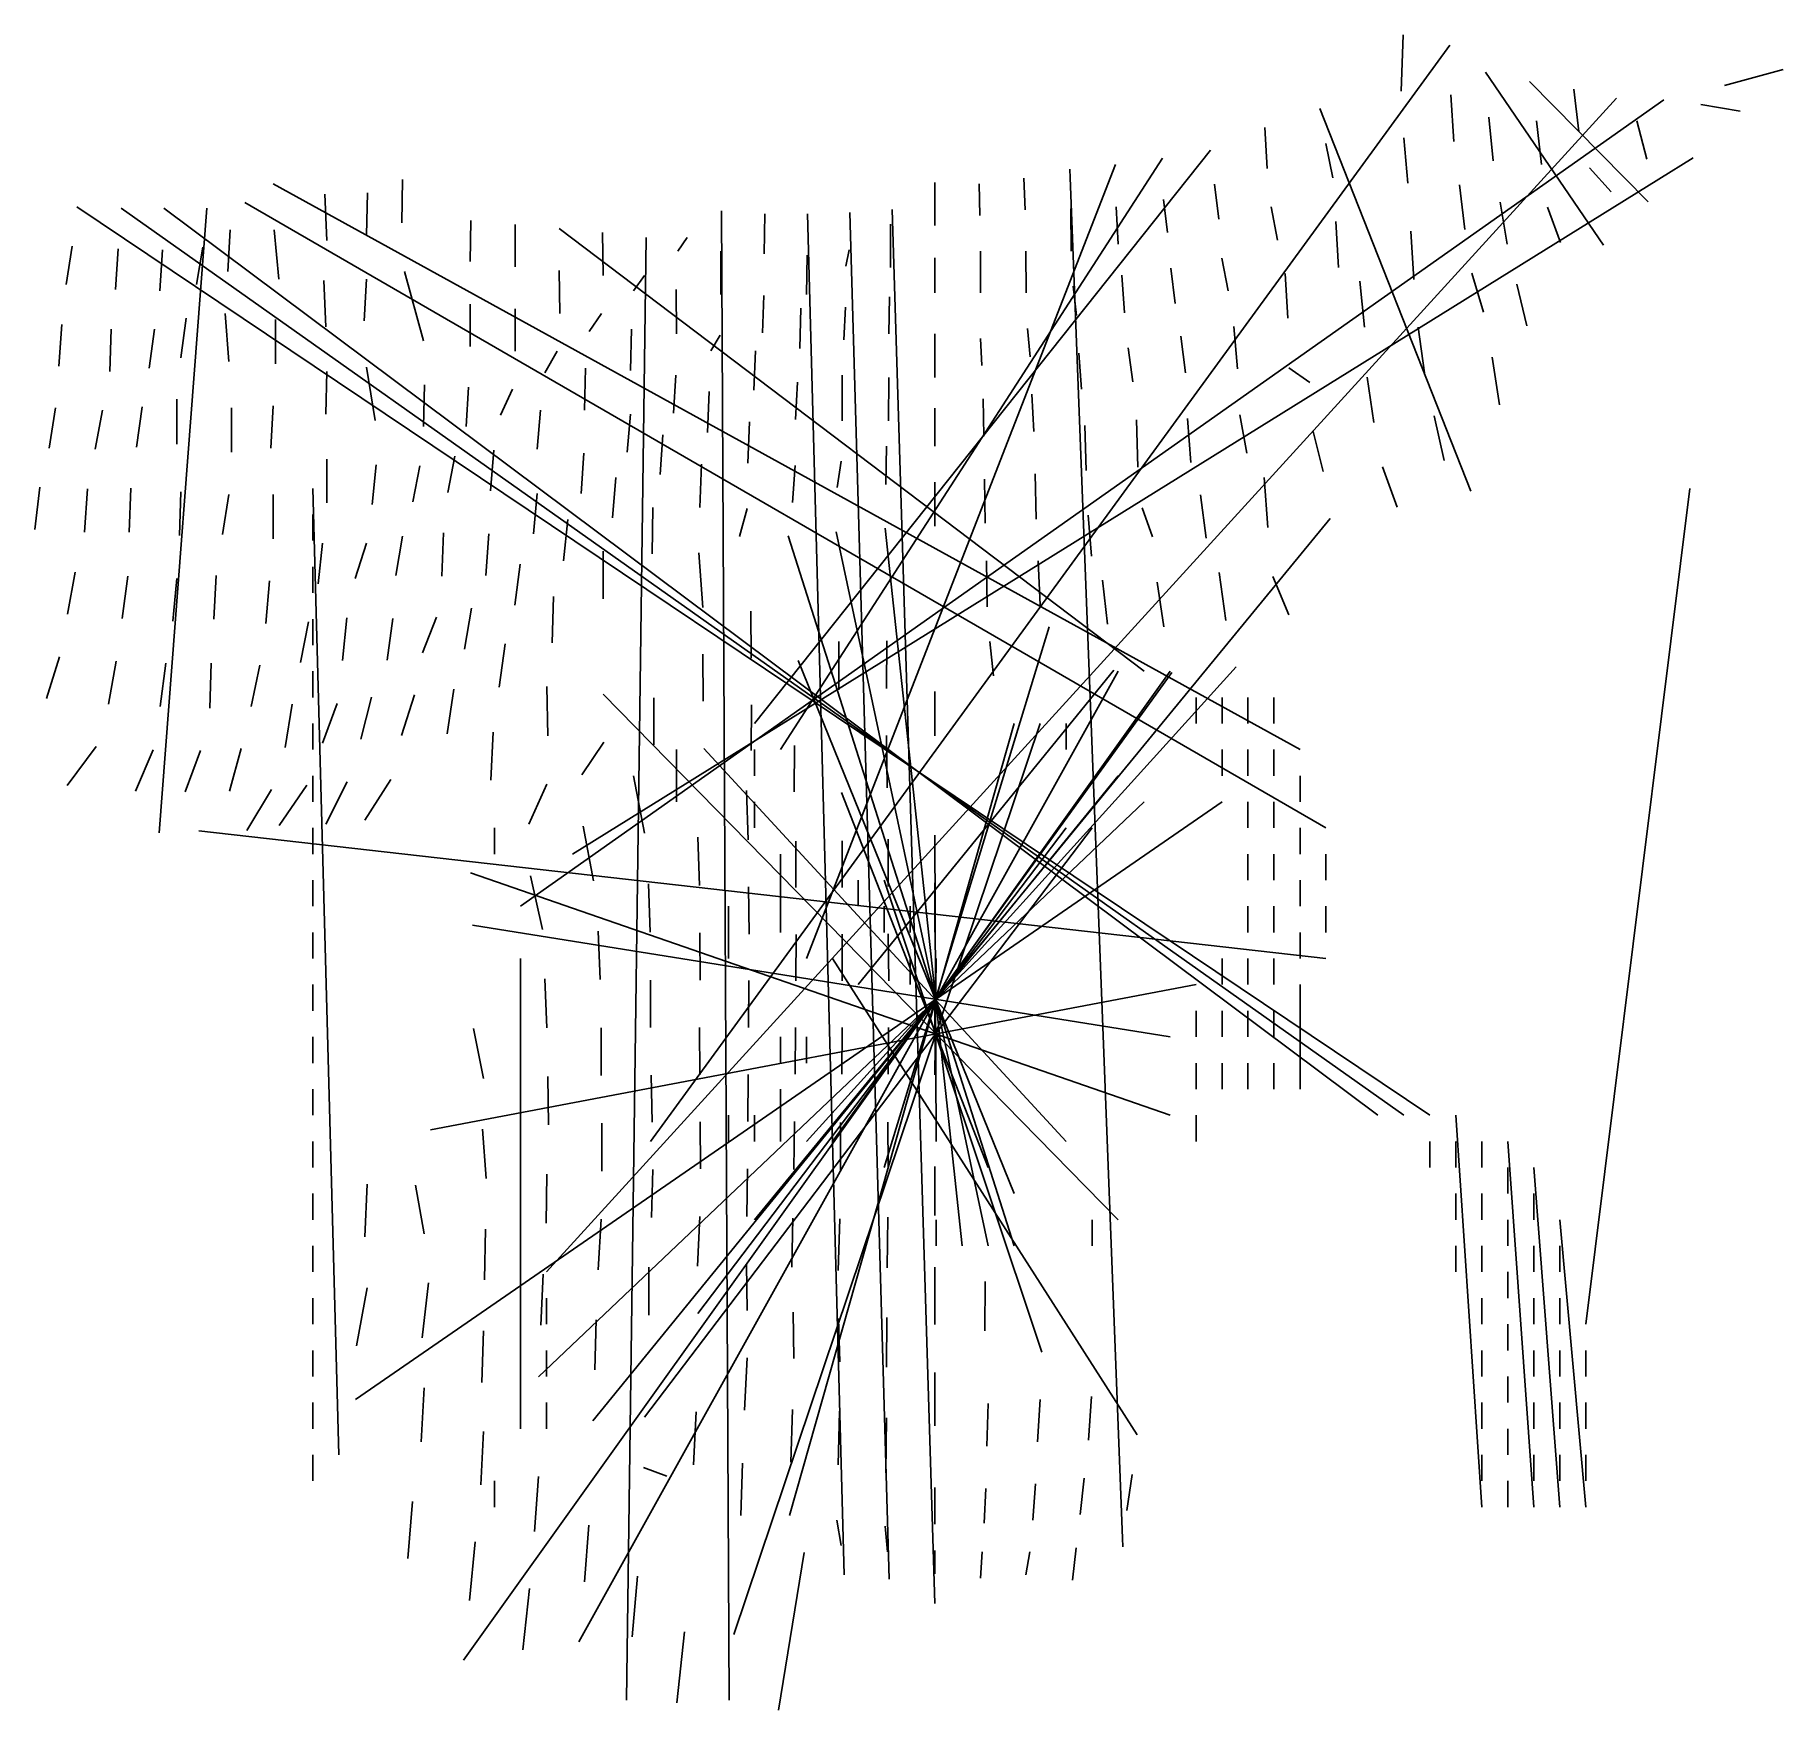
# Model space of a CAD drawing. Extents: x -111 to 119, y -91 to 129.
import ezdxf

# ---------------------------------------------------------------- set-up
doc = ezdxf.new("R2010")
doc.units = 0
doc.layers.get('0').update_dxf_attribs({"linetype": 'CONTINUOUS'})

msp = doc.modelspace()

# ---------------------------------------------------------------- linework, layer by layer
for p, q in [((68.68, 121.72, -303.47), (68.94, 129.11, -304.88)), ((75.07, 127.78, -301.48), (-30.01, -16.39, 204.59)), ((79.76, 124.2, -292.15), (95.3, 101.47, -329.44)), ((118.9, 124.56, -312.09), (111.21, 122.48, -288.12)), ((85.56, 122.97, -289.01), (101.17, 107.17, -323.95)), ((92.07, 116.42, -289.11), (91.41, 122, -286.56)), ((103.21, 120.58, -283.01), (-47.09, 14.52, 204.84)), ((96.99, 120.81, -283.53), (-43.68, -33.56, 204.79)), ((75.63, 115.11, -304.27), (75.21, 121.22, -302.17)), ((113.28, 119.07, -316.46), (108.09, 119.98, -299.24)), ((58, 119.42, -279.28), (77.87, 69.1, -354.26)), ((80.79, 112.54, -296.8), (80.2, 118.29, -294.13)), ((87.14, 112.09, -295.56), (86.5, 117.82, -292.91)), ((101, 112.77, -297.78), (99.68, 117.82, -293.11)), ((51.08, 111.55, -275.01), (50.76, 116.94, -272.68)), ((69.58, 109.61, -308.45), (69.06, 115.59, -305.58)), ((-40.26, 21.39, 204.74), (107.07, 112.94, -319.39)), ((43.61, 113.94, -264.68), (-16.35, 38.57, 204.38)), ((37.3, 112.9, -261.87), (-12.93, 35.13, 204.33)), ((59.71, 110.3, -289.91), (58.79, 114.82, -284.2)), ((31.14, 112.08, -259.64), (-9.52, 7.65, 204.28)), ((25.11, 111.48, -257.96), (32.08, -69.69, -271.25)), ((96.3, 108.47, -305.29), (93.44, 111.64, -294.33)), ((-79.64, 109.51, -251.23), (55.39, 35.13, 203.31)), ((-72.56, 102.06, -246.84), (-72.84, 108.18, -247.82)), ((-67.37, 102.77, -248.9), (-67.24, 108.36, -248.4)), ((-62.73, 104.41, -253.52), (-62.6, 110.09, -253.01)), ((7.39, 104.04, -253.55), (7.39, 109.71, -253.04)), ((13.29, 105.35, -257.26), (13.19, 109.51, -252.62)), ((19.27, 106.11, -259.46), (19.08, 110.29, -254.75)), ((44.7, 104.88, -273.75), (44.14, 109.47, -269.15)), ((77.08, 103.54, -311.46), (76.35, 109.38, -307.83)), ((-105.46, 106.5, -242.95), (72.47, -12.95, 203.05)), ((-99.63, 106.32, -242.55), (69.05, -12.95, 203.1)), ((-88.37, 106.32, -242.72), (-94.63, 24.18, -279.42)), ((-94, 106.32, -242.64), (65.63, -12.95, 203.15)), ((-83.36, 107.06, -244.72), (58.8, 24.83, 203.26)), ((-20.67, 105.96, -242.79), (-19.65, -89.86, -299.37)), ((-3.81, 105.78, -242.57), (1.37, -73.95, -262.96)), ((1.77, 106.14, -243.6), (7.39, -77.17, -252.53)), ((25.3, 100.69, -261.15), (25.24, 106.3, -260.08)), ((31.49, 101.61, -263.95), (31.23, 106.5, -260.7)), ((37.96, 103.12, -268.49), (37.46, 107.47, -263.5)), ((52.45, 102.1, -284.72), (51.59, 106.49, -278.59)), ((82.62, 101.6, -305.08), (81.69, 107.14, -300.89)), ((89.63, 101.81, -305.89), (87.95, 106.48, -298.93)), ((-85.6, 98.02, -251.64), (-85.28, 103.49, -250.63)), ((-78.88, 96.99, -248.72), (-79.48, 103.49, -250.72)), ((-53.73, 99.3, -239.47), (-53.63, 104.71, -239.01)), ((-47.8, 98.63, -237.71), (-47.8, 104.18, -237.71)), ((-42.03, 103.66, -236.43), (34.89, 45.44, 203.62)), ((-15.06, 100.31, -242.87), (-14.98, 105.6, -241.93)), ((-9.39, 105.6, -242.01), (-4.55, -73.41, -260.7)), ((1.55, 98.54, -254.49), (1.56, 104.23, -253.97)), ((60.44, 98.52, -294.49), (60.12, 104.56, -292.51)), ((-106.83, 96.31, -246.32), (-106.04, 101.35, -244.38)), ((-89.7, 96.31, -246.58), (-88.86, 101.18, -244.16)), ((-36.24, 97.48, -234.71), (-36.32, 103.14, -235.16)), ((-30.6, 102.46, -233.46), (-33.16, -89.86, -299.17)), ((-26.4, 100.66, -243.65), (-25.17, 102.46, -233.54)), ((70.37, 96.94, -312.83), (69.98, 103.32, -310.63)), ((-100.37, 95.65, -244.47), (-100, 101, -243.51)), ((-94.52, 95.48, -244.07), (-94.17, 100.83, -243.12)), ((-20.77, 94.99, -243.74), (-20.77, 100.66, -243.74)), ((-9.5, 94.99, -243.91), (-9.42, 100.14, -242.48)), ((-4.32, 98.71, -254.91), (-3.89, 100.83, -244.47)), ((7.39, 95.2, -262.5), (7.39, 99.78, -258.22)), ((13.39, 95.2, -262.59), (13.36, 100.69, -260.97)), ((19.4, 95.2, -262.68), (19.33, 100.69, -261.06)), ((45.94, 95.44, -284), (45.13, 99.76, -277.29)), ((-72.7, 90.73, -247.33), (-72.98, 96.82, -248.31)), ((-67.64, 91.53, -249.89), (-67.37, 96.99, -248.9)), ((-59.85, 88.87, -241.72), (-62.36, 98.02, -251.99)), ((-41.95, 92.46, -235.98), (-42.03, 98.14, -236.43)), ((-32.24, 95.48, -245.01), (-30.79, 97.48, -234.79)), ((32.31, 92.55, -274.15), (31.98, 97.52, -270.1)), ((38.96, 93.79, -278.4), (38.42, 98.44, -273.07)), ((53.81, 91.85, -294.4), (53.44, 97.73, -291.76)), ((63.85, 90.67, -315.71), (63.26, 96.73, -311.99)), ((79.52, 92.66, -323.62), (77.98, 97.77, -315.93)), ((-26.58, 89.79, -245.09), (-26.64, 95.65, -245.58)), ((-15.29, 89.95, -245.75), (-15.1, 94.83, -243.35)), ((1.34, 89.82, -264.6), (1.42, 94.68, -260.79)), ((26.01, 92.2, -272.89), (25.56, 96.08, -265.51)), ((85.2, 90.87, -316.79), (83.89, 96.32, -310.84)), ((-85.44, 86.18, -251.14), (-85.93, 92.5, -252.66)), ((-53.73, 88.12, -239.47), (-53.73, 93.71, -239.47)), ((-47.8, 87.53, -237.71), (-47.8, 93.08, -237.71)), ((-38.06, 90.1, -245.89), (-36.46, 92.46, -236.06)), ((-10.36, 87.88, -257.95), (-10.23, 93.16, -255.86)), ((-4.6, 89, -261.78), (-4.38, 93.33, -256.47)), ((-107.83, 85.57, -248.79), (-107.43, 91.05, -247.8)), ((-101.12, 84.83, -246.41), (-100.93, 90.41, -245.92)), ((-95.95, 85.27, -247.97), (-95.23, 90.41, -246.01)), ((-91.77, 86.63, -252.57), (-91.07, 91.85, -250.55)), ((-79.33, 85.87, -250.22), (-79.33, 91.69, -250.22)), ((-32.65, 84.98, -247.93), (-32.52, 90.41, -246.95)), ((7.39, 84.05, -265.8), (7.39, 89.82, -264.69)), ((19.92, 86.77, -275.73), (19.57, 90.49, -267.09)), ((47.18, 85.18, -294.3), (46.7, 90.75, -290.36)), ((71.74, 84.66, -320.4), (70.91, 90.67, -315.82)), ((-43.92, 84.68, -246.78), (-42.28, 87.53, -237.79)), ((-22.09, 87.57, -256.73), (-20.87, 89.64, -244.7)), ((-16.41, 82.38, -259.45), (-16.19, 87.57, -256.82)), ((13.57, 85.63, -271.54), (13.39, 89.17, -262.59)), ((33.39, 83.5, -287.59), (32.79, 87.95, -280.12)), ((40.34, 84.67, -292.22), (39.7, 89.5, -285.79)), ((-66.21, 78.4, -244.5), (-67.37, 85.42, -248.9)), ((-38.7, 79.78, -249.83), (-38.54, 85.27, -248.83)), ((26.66, 82.52, -283.71), (26.29, 87.27, -277.61)), ((56.69, 83.39, -314.86), (53.9, 85.35, -295.06)), ((81.64, 80.45, -334.15), (80.65, 86.74, -329.22)), ((-72.7, 79.22, -247.33), (-72.56, 84.83, -246.84)), ((-59.85, 77.6, -241.72), (-59.74, 83.1, -241.25)), ((-54.25, 77.6, -241.81), (-53.94, 82.81, -240.4)), ((-26.99, 79.36, -248.51), (-26.7, 84.39, -246.06)), ((-10.96, 78.53, -267.76), (-10.69, 83.43, -263.32)), ((-4.82, 78.38, -267.29), (-4.8, 84.36, -266.73)), ((1.28, 78.38, -267.38), (1.32, 84.05, -265.7)), ((65.09, 78.15, -323.41), (64.22, 84.11, -317.99)), ((-92.3, 75.31, -254.11), (-92.3, 81.2, -254.11)), ((-49.72, 79.09, -247.18), (-48.17, 82.53, -239.55)), ((-22.52, 76.81, -260.97), (-22.3, 82.23, -258.83)), ((13.83, 76.36, -284.77), (13.71, 81.25, -278.62)), ((20.38, 76.96, -287.4), (20.13, 81.88, -281.15)), ((-109.06, 74.77, -251.8), (-108.24, 80.06, -249.79)), ((-103.04, 74.64, -251.38), (-102.07, 79.78, -248.87)), ((-97.6, 74.9, -252.49), (-96.86, 80.2, -250.46)), ((-85.11, 74.25, -250.13), (-85.11, 80.06, -250.13)), ((-79.95, 74.77, -252.24), (-79.64, 80.34, -251.23)), ((-44.92, 74.64, -252.25), (-44.46, 79.78, -249.74)), ((-33.08, 74.25, -250.91), (-32.65, 79.22, -247.93)), ((-17.21, 72.79, -269.36), (-16.98, 78.24, -266.54)), ((7.38, 75.03, -279.13), (7.38, 80.02, -273.77)), ((34.07, 72.28, -296.1), (33.91, 78.51, -294.1)), ((41.02, 72.87, -298.91), (40.61, 78.67, -294.86)), ((48.41, 74.09, -304.57), (47.5, 79.15, -296.97)), ((74.36, 73.14, -334.88), (73.03, 79.02, -327.49)), ((-28.76, 71.32, -263.05), (-28.37, 76.53, -259.81)), ((27.28, 71.84, -294), (27.08, 77.73, -290.71)), ((58.43, 71.68, -327.27), (57.11, 76.97, -317.88)), ((-56.66, 68.92, -252.59), (-55.76, 73.73, -248.57)), ((-51.04, 69.16, -253.7), (-50.63, 74.51, -251.66)), ((-39.11, 68.8, -252.34), (-38.78, 74.12, -250.33)), ((0.92, 70.01, -285.2), (1.04, 75.03, -279.03)), ((-72.56, 67.6, -246.84), (-72.56, 73.34, -246.84)), ((-66.6, 67.37, -245.95), (-66.09, 72.59, -244.02)), ((-61.26, 67.72, -247.5), (-60.32, 72.46, -243.62)), ((-23.53, 66.98, -270.99), (-23.3, 72.65, -268.7)), ((-11.34, 67.61, -274.08), (-10.99, 72.51, -268.32)), ((-5.47, 69.6, -283.23), (-4.96, 73.06, -270.69)), ((20.7, 65.44, -295.23), (20.56, 71.41, -291.92)), ((68.15, 67.02, -342.45), (66.25, 72.32, -330.63)), ((-110.95, 64.08, -256.45), (-110.31, 69.66, -254.88)), ((-104.43, 63.74, -254.97), (-104.03, 69.41, -253.94)), ((-98.54, 63.74, -255.06), (-98.35, 69.53, -254.54)), ((-91.94, 63.29, -253.08), (-91.77, 69.04, -252.57)), ((-71, -57.61, 205.2), (-74.42, 69.48, 205.25)), ((-35.02, 65.62, -264.61), (-34.56, 70.93, -261.33)), ((7.38, 64.52, -290.42), (7.38, 70.28, -286.57)), ((13.98, 64.91, -292.48), (13.91, 70.7, -288.58)), ((51.14, 64.35, -327.16), (50.66, 70.9, -323.19)), ((106.63, 69.48, 202.54), (92.96, -40.43, 202.74)), ((-86.27, 63.4, -253.68), (-85.44, 68.67, -251.14)), ((-79.64, 62.84, -251.23), (-79.64, 68.67, -251.23)), ((-45.39, 63.51, -254.82), (-44.92, 68.8, -252.25)), ((-29.79, 60.87, -271.47), (-29.72, 66.98, -270.89)), ((-18.32, 63.14, -283.04), (-17.3, 66.85, -270.51)), ((35.98, 63.09, -319.86), (34.62, 66.93, -302.96)), ((43.05, 62.95, -319.2), (42.3, 68.64, -311.68)), ((-74.42, 66.04, 205.25), (-74.42, 62.61, 205.25)), ((-41.44, 59.97, -266.74), (-40.9, 65.38, -263.42)), ((-16.35, -26.69, 204.38), (59.36, 65.51, -333.82)), ((27.98, 60.58, -305.68), (27.52, 65.97, -298.03)), ((-73.69, 56.91, -250.81), (-73.12, 62.29, -248.81)), ((-68.84, 57.62, -254.46), (-67.37, 62.29, -248.9)), ((-63.48, 58.03, -256.63), (-62.6, 63.18, -253.01)), ((-57.46, 57.93, -256.2), (-57.23, 63.63, -255.16)), ((-51.67, 58.03, -256.81), (-51.25, 63.51, -254.73)), ((17.81, -30.13, 203.87), (-11.93, 63.26, -283.76)), ((14.39, -30.13, 203.92), (-5.6, 63.76, -286.37)), ((10.98, -30.13, 203.97), (0.84, 64.27, -289.03)), ((-36.23, 54.96, -273.12), (-36.23, 61.22, -273.12)), ((-23.13, 53.83, -267.01), (-23.65, 60.99, -272.14)), ((14.27, 53.9, -306.9), (14.17, 59.96, -301.95)), ((21.23, 54.13, -308.44), (20.97, 59.96, -302.05)), ((-106.67, 52.95, -260.79), (-105.64, 58.45, -258.12)), ((-99.5, 52.37, -257.68), (-98.73, 57.93, -255.58)), ((-92.84, 52, -255.67), (-92.3, 57.62, -254.11)), ((-87.45, 52.28, -257.33), (-87.11, 58.03, -256.28)), ((-74.42, 59.17, 205.25), (-74.42, 55.74, 205.25)), ((-47.85, 54.13, -268.33), (-47.14, 59.53, -264.42)), ((45.62, 52.1, -344.74), (44.75, 58.44, -336.11)), ((53.92, 52.84, -350.24), (51.83, 57.91, -332.88)), ((-80.57, 51.72, -254.29), (-80.1, 57.31, -252.75)), ((-42.94, 49.16, -275.97), (-42.75, 55.27, -274.79)), ((30.1, 51.62, -341.02), (29.4, 57.39, -329.26)), ((37.48, 51.27, -338.55), (36.61, 57.14, -327.75)), ((-54.45, 48.32, -270.52), (-53.54, 53.73, -266)), ((-16.76, 47.17, -263.78), (-16.8, 53.34, -264.33)), ((-76.05, 46.57, -259.09), (-75, 51.91, -255.41)), ((-74.42, 52.3, 205.25), (-74.42, 48.87, 205.25)), ((-70.51, 46.83, -260.79), (-69.95, 52.47, -258.65)), ((-64.65, 46.91, -261.42), (-63.87, 52.37, -258.21)), ((-60, 47.87, -267.59), (-58.17, 52.56, -259.36)), ((0.73, -19.82, 204.13), (22.42, 51.27, -338.32)), ((-49.89, 43.33, -279.48), (-49.12, 49.06, -275.28)), ((-5.25, 43, -277.73), (-5.25, 49.35, -277.73)), ((1.04, 43.16, -279.03), (1.06, 49.44, -278.43)), ((15.08, 44.83, -347.85), (14.61, 49.35, -324.23)), ((-109.45, 41.87, -267.98), (-107.73, 47.34, -263.51)), ((-101.27, 41.1, -262.51), (-100.28, 46.74, -259.8)), ((-94.48, 40.8, -260.43), (-93.74, 46.49, -258.29)), ((-87.97, 40.58, -258.92), (-87.79, 46.49, -258.38)), ((-82.5, 40.8, -260.61), (-81.36, 46.24, -256.89)), ((-23.07, 41.48, -266.45), (-23.13, 47.7, -267.01)), ((17.81, -23.26, 203.87), (-10.59, 46.83, -261.69)), ((-9.52, -16.39, 204.28), (47, 46.02, -358.48)), ((-74.42, 45.44, 205.25), (-74.42, 42, 205.25)), ((38.31, 45.44, 203.56), (-54.58, -84.63, -305.15)), ((31.47, 45.44, 203.67), (-39.43, -82.22, -295.67)), ((-6.1, -16.39, 204.23), (38.55, 45.25, -351.83)), ((-2.69, 4.22, 204.18), (30.91, 45.58, -354.48)), ((-68.1, 36.51, -275.59), (-66.68, 42.03, -269.76)), ((-62.75, 37, -279.9), (-61.03, 42.35, -272.16)), ((-56.75, 37.22, -281.84), (-55.89, 43.08, -277.58)), ((-43.53, 36.93, -279.58), (-43.63, 43.41, -280.19)), ((-36.23, 42.43, -273.12), (31.47, -26.69, 203.67)), ((-29.58, 35.75, -269.75), (-29.58, 41.95, -269.75)), ((7.38, 36.93, -280.34), (7.38, 42.75, -276.13)), ((41.72, 42, 203.51), (41.72, 38.57, 203.51)), ((45.14, 42, 203.46), (45.14, 38.57, 203.46)), ((48.55, 42, 203.41), (48.55, 38.57, 203.41)), ((51.97, 42, 203.36), (51.97, 38.57, 203.36)), ((-78.06, 35.42, -266.19), (-77.12, 41.1, -262.87)), ((-73.16, 35.96, -270.82), (-71.23, 41.18, -263.51)), ((-16.76, 35.03, -263.78), (-16.71, 41.03, -263.23)), ((-74.42, 38.57, 205.25), (-74.42, 35.13, 205.25)), ((-51.02, 31.13, -285.69), (-50.68, 37.44, -283.8)), ((-19.05, -81.23, -291.98), (21.23, 38.57, 203.82)), ((17.81, 38.57, 203.87), (-11.75, -65.57, -280.67)), ((1.11, 30.12, -276.04), (1.01, 37, -280.86)), ((24.64, 38.57, 203.77), (24.64, 35.13, 203.77)), ((-106.72, 30.41, -277.42), (-102.89, 35.55, -266.94)), ((-97.74, 29.67, -269.87), (-95.42, 35.1, -263.15)), ((-91.19, 29.56, -268.82), (-89.19, 35.03, -262.69)), ((-85.37, 29.67, -270.06), (-83.83, 35.29, -264.98)), ((-39.06, 31.83, -293), (-36.15, 36.09, -272.54)), ((-26.6, 35.13, 204.54), (-26.6, 28.26, 204.54)), ((24.64, -16.39, 203.77), (-23.02, 35.29, -265.9)), ((-16.35, 35.13, 204.38), (-16.35, 31.7, 204.38)), ((-11.1, 29.56, -270.03), (-11.06, 35.69, -269.46)), ((45.14, 35.13, 203.46), (45.14, 31.7, 203.46)), ((48.55, 35.13, 203.41), (48.55, 31.7, 203.41)), ((51.97, 35.13, 203.36), (51.97, 31.7, 203.36)), ((-83.11, 24.51, -283.94), (-79.85, 29.9, -272.46)), ((-78.85, 25.16, -292.41), (-75.18, 30.47, -278.5)), ((-74.42, 31.7, 205.25), (-74.42, 28.26, 205.25)), ((-72.71, 25.31, -294.5), (-69.88, 30.89, -282.89)), ((-67.56, 25.83, -301.42), (-64.14, 31.2, -286.13)), ((-46.01, 25.31, -294.9), (-43.63, 30.59, -280.19)), ((31.47, 31.7, 203.67), (-37.6, -53.16, -282.75)), ((-30.8, 24.13, -279.77), (-32.26, 31.7, -291.78)), ((55.39, 31.7, 203.31), (55.39, 28.26, 203.31)), ((45.14, 28.26, 203.46), (-68.82, -50.34, -307.09)), ((34.89, 28.26, 203.62), (-44.74, -47.35, -287.06)), ((-17.17, 23.28, -268.8), (-17.4, 29.73, -271.66)), ((-16.35, 28.26, 204.38), (-16.35, 24.83, 204.38)), ((-4.91, 29.5, -269.55), (14.39, -19.82, 203.92)), ((48.55, 28.26, 203.41), (48.55, 24.83, 203.41)), ((51.97, 28.26, 203.36), (51.97, 24.83, 203.36)), ((58.8, 7.65, 203.26), (-89.38, 24.46, -283.22)), ((-74.42, 24.83, 205.25), (-74.42, 21.39, 205.25)), ((-50.51, 24.83, 204.9), (-50.51, 21.39, 204.9)), ((-37.51, 17.87, -282.13), (-38.87, 25.05, -291.68)), ((-30.8, -52.65, -279.77), (28.06, 24.83, 203.72)), ((24.64, 24.83, 203.77), (-23.77, -39.02, -273.31)), ((-23.59, 17.27, -271.56), (-23.77, 23.63, -273.31)), ((-10.89, 16.98, -266.64), (-10.89, 23.1, -266.64)), ((-4.82, 17.01, -267.29), (-4.82, 23.15, -267.29)), ((1.25, 17.11, -269.07), (1.23, 23.36, -270.21)), ((7.38, 23.86, -276.73), (7.56, -16.39, 204.02)), ((55.39, 24.83, 203.31), (55.39, 21.39, 203.31)), ((-12.93, 21.39, 204.33), (-12.93, 11.09, 204.33)), ((48.55, 21.39, 203.41), (48.55, 17.96, 203.41)), ((51.97, 21.39, 203.36), (51.97, 17.96, 203.36)), ((58.8, 21.39, 203.26), (58.8, 17.96, 203.26)), ((-53.68, 18.91, -300.24), (38.31, -12.95, 203.56)), ((-44.23, 11.49, -283.9), (-45.8, 18.52, -293.57)), ((-74.42, 17.96, 205.25), (-74.42, 14.52, 205.25)), ((-30.07, 11.12, -273.8), (-30.29, 17.5, -275.57)), ((-17.03, 10.87, -267.1), (-17.12, 17.07, -268.23)), ((-2.69, 17.96, 204.18), (-2.69, 14.52, 204.18)), ((21.46, -44.12, -314.33), (0.73, 17.96, 204.13)), ((7.38, 11.12, -274.36), (7.38, 17.6, -277.92)), ((55.39, 17.96, 203.31), (55.39, 14.52, 203.31)), ((-19.76, 14.52, 204.43), (-19.76, 7.65, 204.43)), ((0.73, 14.52, 204.13), (0.73, 11.09, 204.13)), ((4.15, 14.52, 204.08), (4.15, 11.09, 204.08)), ((48.55, 14.52, 203.41), (48.55, 11.09, 203.41)), ((51.97, 14.52, 203.36), (51.97, 11.09, 203.36)), ((58.8, 14.52, 203.26), (58.8, 11.09, 203.26)), ((38.31, -2.65, 203.56), (-53.43, 12.04, -298.86)), ((-74.42, 11.09, 205.25), (-74.42, 7.65, 205.25)), ((-36.65, 4.88, -276.06), (-36.91, 11.27, -277.86)), ((-23.48, 4.79, -270.41), (-23.53, 11.02, -270.99)), ((-10.89, 4.73, -266.64), (-10.86, 10.83, -266.08)), ((-4.8, 4.73, -266.73), (-4.8, 10.85, -266.73)), ((1.31, 4.72, -266.26), (1.26, 10.91, -268.5)), ((55.39, 11.09, 203.31), (55.39, 7.65, 203.31)), ((-47.09, 7.65, 204.84), (-47.09, -54.17, 204.84)), ((33.96, -54.99, -294.76), (-6.1, 7.65, 204.23)), ((4.15, 7.65, 204.08), (4.15, 4.22, 204.08)), ((7.56, 7.65, 204.02), (7.39, -7.64, -271.45)), ((45.14, 7.65, 203.46), (45.14, 4.22, 203.46)), ((48.55, 7.65, 203.41), (48.55, 4.22, 203.41)), ((51.97, 7.65, 203.36), (51.97, 4.22, 203.36)), ((-43.63, -1.46, -280.19), (-43.92, 4.98, -282.03)), ((-30, -1.43, -273.21), (-30, 4.83, -273.21)), ((-17.12, -1.41, -268.23), (-17.07, 4.75, -267.67)), ((7.38, -1.43, -273.77), (7.39, 4.76, -269.16)), ((-74.42, 4.22, 205.25), (-74.42, 0.78, 205.25)), ((-58.96, -14.86, -292.7), (41.72, 4.22, 203.51)), ((55.39, 4.22, 203.31), (55.39, -9.52, 203.31)), ((41.72, 0.78, 203.51), (41.72, -2.65, 203.51)), ((45.14, 0.78, 203.46), (45.14, -2.65, 203.46)), ((48.55, 0.78, 203.41), (48.55, -2.65, 203.41)), ((51.97, 0.78, 203.36), (51.97, -2.65, 203.36)), ((-51.96, -8.14, -290.83), (-53.3, -1.55, -298.18)), ((-36.48, -7.74, -274.88), (-36.48, -1.44, -274.88)), ((-23.53, -7.64, -270.99), (-23.59, -1.42, -271.56)), ((-10.99, -7.57, -268.32), (-10.96, -1.4, -267.76)), ((-4.87, -7.57, -268.41), (-4.82, -1.4, -267.29)), ((1.26, -7.57, -268.5), (1.27, -1.4, -267.94)), ((-74.42, -2.65, 205.25), (-74.42, -6.09, 205.25)), ((-12.93, -2.65, 204.33), (-12.93, -6.09, 204.33)), ((-9.52, -2.65, 204.28), (-9.52, -6.09, 204.28)), ((41.72, -6.09, 203.51), (41.72, -9.52, 203.51)), ((45.14, -6.09, 203.46), (45.14, -9.52, 203.46)), ((48.55, -6.09, 203.41), (48.55, -9.52, 203.41)), ((51.97, -6.09, 203.36), (51.97, -9.52, 203.36)), ((-43.43, -14.23, -278.97), (-43.53, -7.86, -279.58)), ((-29.79, -13.88, -271.47), (-29.93, -7.68, -272.63)), ((-17.21, -13.78, -269.36), (-17.17, -7.58, -268.8)), ((-74.42, -9.52, 205.25), (-74.42, -12.95, 205.25)), ((-12.93, -9.52, 204.33), (-12.93, -16.39, 204.33)), ((-19.76, -12.95, 204.43), (-19.76, -16.39, 204.43)), ((-16.35, -12.95, 204.38), (-16.35, -16.39, 204.38)), ((-11.17, -20.07, -271.17), (-11.06, -13.78, -269.46)), ((41.72, -12.95, 203.51), (41.72, -16.39, 203.51)), ((79.3, -64.48, 202.95), (75.88, -12.95, 203)), ((-51.61, -21.27, -288.88), (-52.08, -14.8, -291.49)), ((-36.4, -20.3, -274.29), (-36.4, -14.01, -274.29)), ((-23.42, -20, -269.84), (-23.48, -13.83, -270.41)), ((-5.05, -20.19, -273), (-5.03, -13.91, -272.42)), ((1.26, -19.89, -268.5), (1.19, -13.88, -271.94)), ((-74.42, -16.39, 205.25), (-74.42, -19.82, 205.25)), ((72.47, -16.39, 203.05), (72.47, -19.82, 203.05)), ((75.88, -16.39, 203), (75.88, -19.82, 203)), ((79.3, -16.39, 202.95), (79.3, -19.82, 202.95)), ((86.13, -64.48, 202.85), (82.71, -16.39, 202.9)), ((-29.86, -26.39, -272.05), (-29.72, -20.07, -270.89)), ((-17.35, -26.29, -271.08), (-17.26, -20, -269.93)), ((7.39, -26.14, -269.73), (7.39, -19.7, -265.8)), ((82.71, -19.82, 202.9), (82.71, -23.26, 202.9)), ((89.55, -64.48, 202.8), (86.13, -19.82, 202.85)), ((-67.56, -28.96, -301.42), (-67.25, -22.02, -300.04)), ((-59.77, -28.55, -296.72), (-60.89, -22.16, -302.22)), ((-43.72, -27.16, -280.8), (-43.63, -20.7, -280.19)), ((-74.42, -23.26, 205.25), (-74.42, -26.69, 205.25)), ((75.88, -23.26, 203), (75.88, -26.69, 203)), ((79.3, -23.26, 202.95), (79.3, -26.69, 202.95)), ((86.13, -23.26, 202.85), (86.13, -26.69, 202.85)), ((-36.91, -33.26, -277.86), (-36.48, -26.64, -274.88)), ((-23.83, -32.82, -273.89), (-23.53, -26.29, -270.99)), ((-11.42, -32.94, -275.26), (-11.31, -26.49, -273.49)), ((-5.32, -33.39, -279.54), (-5.13, -26.59, -274.76)), ((1.11, -33.01, -276.04), (1.19, -26.34, -271.94)), ((7.56, -26.69, 204.02), (7.56, -30.13, 204.02)), ((28.06, -26.69, 203.72), (28.06, -30.13, 203.72)), ((82.71, -26.69, 202.9), (82.71, -30.13, 202.9)), ((92.96, -64.48, 202.74), (89.55, -26.69, 202.8)), ((-51.84, -34.59, -290.18), (-51.72, -27.92, -289.53)), ((-74.42, -30.13, 205.25), (-74.42, -33.56, 205.25)), ((75.88, -30.13, 203), (75.88, -33.56, 203)), ((79.3, -30.13, 202.95), (79.3, -33.56, 202.95)), ((86.13, -30.13, 202.85), (86.13, -33.56, 202.85)), ((89.55, -30.13, 202.8), (89.55, -33.56, 202.8)), ((-44.43, -40.56, -285.15), (-44.13, -33.85, -283.27)), ((-30.22, -39.24, -274.97), (-30.22, -32.94, -274.97)), ((-17.3, -38.65, -270.51), (-17.4, -32.57, -271.66)), ((7.38, -40.48, -285.3), (7.38, -32.94, -275.54)), ((82.71, -33.56, 202.9), (82.71, -37, 202.9)), ((-68.66, -43.29, -306.37), (-67.25, -35.66, -300.04)), ((-60.05, -42.22, -298.08), (-59.22, -35.01, -294.03)), ((13.97, -41.29, -291.82), (14, -34.8, -293.14)), ((-74.42, -37, 205.25), (-74.42, -40.43, 205.25)), ((-43.68, -37, 204.79), (-43.68, -40.43, 204.79)), ((-11.17, -44.94, -271.17), (-11.24, -38.87, -272.33)), ((79.3, -37, 202.95), (79.3, -40.43, 202.95)), ((86.13, -37, 202.85), (86.13, -40.43, 202.85)), ((89.55, -37, 202.8), (89.55, -40.43, 202.8)), ((-52.2, -48.11, -292.14), (-51.96, -41.29, -290.83)), ((-37.34, -46.43, -280.9), (-37.16, -39.85, -279.68)), ((-5.1, -45.37, -274.17), (-5.3, -39.7, -278.94)), ((1.04, -46.07, -279.03), (1.07, -39.55, -277.83)), ((82.71, -40.43, 202.9), (82.71, -43.87, 202.9)), ((-74.42, -43.87, 205.25), (-74.42, -47.3, 205.25)), ((-43.68, -43.87, 204.79), (-43.68, -47.3, 204.79)), ((-17.63, -51.75, -274.57), (-17.3, -44.86, -270.51)), ((79.3, -43.87, 202.95), (79.3, -47.3, 202.95)), ((86.13, -43.87, 202.85), (86.13, -47.3, 202.85)), ((89.55, -43.87, 202.8), (89.55, -47.3, 202.8)), ((92.96, -43.87, 202.74), (92.96, -47.3, 202.74)), ((7.38, -53.79, -287.2), (7.38, -46.79, -284.05)), ((82.71, -47.3, 202.9), (82.71, -50.74, 202.9)), ((-60.18, -55.89, -298.76), (-59.77, -48.8, -296.72)), ((20.89, -55.89, -299.98), (21.23, -50.34, -308.44)), ((27.56, -55.67, -298.71), (27.98, -49.92, -305.68)), ((-74.42, -50.74, 205.25), (-74.42, -54.17, 205.25)), ((-43.68, -50.74, 204.79), (-43.68, -54.17, 204.79)), ((-24.37, -58.93, -279.26), (-24.01, -51.94, -275.66)), ((-11.56, -58.59, -277.64), (-11.34, -51.65, -274.08)), ((-5.32, -58.93, -279.54), (-5.15, -51.85, -275.35)), ((0.92, -59.98, -285.2), (1.01, -52.75, -280.86)), ((14.2, -56.47, -303.35), (14.37, -50.88, -311.99)), ((79.3, -50.74, 202.95), (79.3, -54.17, 202.95)), ((86.13, -50.74, 202.85), (86.13, -54.17, 202.85)), ((89.55, -50.74, 202.8), (89.55, -54.17, 202.8)), ((92.96, -50.74, 202.74), (92.96, -54.17, 202.74)), ((-52.32, -61.55, -292.8), (-51.96, -54.55, -290.83)), ((82.71, -54.17, 202.9), (82.71, -57.61, 202.9)), ((-74.42, -57.61, 205.25), (-74.42, -61.04, 205.25)), ((-27.86, -60.42, -255.6), (-30.95, -59.28, -280.99)), ((-18.12, -65.57, -280.57), (-17.92, -58.71, -278.14)), ((79.3, -57.61, 202.95), (79.3, -61.04, 202.95)), ((86.13, -57.61, 202.85), (86.13, -61.04, 202.85)), ((89.55, -57.61, 202.8), (89.55, -61.04, 202.8)), ((92.96, -57.61, 202.74), (92.96, -61.04, 202.74)), ((-50.51, -61.04, 204.9), (-50.51, -64.48, 204.9)), ((-45.26, -67.67, -290.28), (-44.74, -60.45, -287.06)), ((7.38, -66.74, -286.57), (7.38, -61.92, -295.7)), ((13.86, -66.61, -286.03), (14.06, -62.05, -296.47)), ((20.26, -66.21, -284.24), (20.62, -61.42, -293.24)), ((26.47, -65.45, -280.63), (27, -60.69, -289.42)), ((32.64, -64.94, -278.3), (33.34, -60.21, -286.95)), ((82.71, -61.04, 202.9), (82.71, -64.48, 202.9)), ((-61.9, -71.24, -307.2), (-61.32, -63.73, -304.34)), ((-4.94, -69.55, -270.12), (-5.5, -66.21, -283.85)), ((-38.68, -74.29, -290.38), (-38.13, -66.87, -286.52)), ((1.15, -70.35, -273.68), (0.86, -67, -287.74)), ((-53.81, -76.75, -300.93), (-53.05, -69.05, -296.82)), ((-13.19, -91.17, -304.35), (-9.8, -70.47, -248.77)), ((7.39, -73.28, -260.35), (7.38, -70.21, -273.19)), ((13.39, -73.81, -262.59), (13.62, -70.35, -273.87)), ((19.33, -73.41, -261.06), (19.85, -70.35, -273.96)), ((25.46, -74.08, -263.86), (25.94, -69.82, -271.73)), ((-32.42, -81.56, -293.1), (-31.71, -73.55, -287.25)), ((-46.78, -83.24, -299.65), (-45.9, -75.19, -294.23)), ((-26.54, -90.23, -300.65), (-25.52, -80.9, -290.57))]:
    msp.add_line(p, q)

doc.saveas('drawing.dxf')
